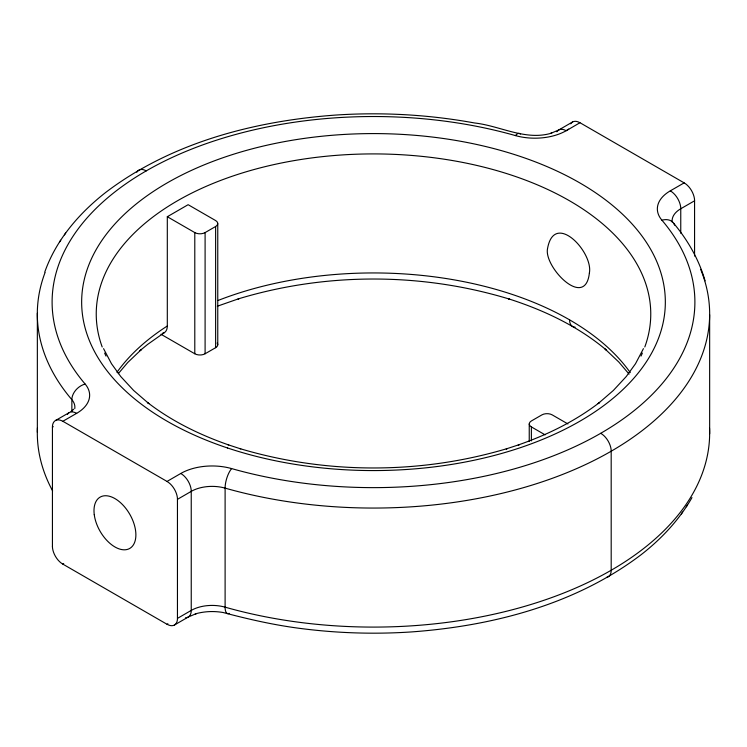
<?xml version="1.0" encoding="UTF-8"?>
<svg xmlns="http://www.w3.org/2000/svg" width="747" height="747" viewBox="0 0 747 747"><rect width="100%" height="100%" fill="white"/><g stroke="black" fill="none" stroke-linecap="round" stroke-linejoin="round"><path stroke-width="1.12" d="M37.35 432.261L37.35 313.226M71.861 411.345L71.861 399.654A29.488 17.022 0 0 1 74.784 408.6M217.76 344.712L217.76 223.53M225.108 488.127A29.488 17.022 0 0 0 191.241 491.377L177.45 499.351L177.45 618.385L191.241 610.411A29.488 17.022 0 0 1 225.108 607.162L225.108 488.127A336.169 194.089 0 0 0 582.968 465.764A336.169 194.089 0 0 0 700.658 269.368M44.801 271.964C56.165 239.75 79.341 212.979 105.99 192.212C171.67 142.416 254.41 121.005 335.515 115.075C381.978 111.966 428.797 114.618 474.616 122.984C500.201 125.813 525.627 141.09 551.706 133.097L550.614 133.442L558.812 129.941L572.604 121.957M643.438 348.644L635.51 363.724L626.285 376.497L613.352 390.466L598.104 403.641L599.626 402.39C575.246 421.224 547.234 434.857 518.231 444.979L519.436 444.586L506.214 448.91L507.306 448.555C420.682 474.438 326.318 474.438 239.694 448.555M174.396 625.043L188.188 617.059L196.386 613.558L195.294 613.903C204.295 611.298 213.857 610.906 223.073 612.503C247.164 618.899 271.478 624.464 296.195 627.891C334.357 633.12 373.042 634.483 411.485 631.925C492.59 625.995 575.33 604.584 641.01 554.788C661.282 539.035 679.2 519.968 691.974 497.595M64.401 234.885L65.661 233.055M59.461 242.084L60.75 240.226M681.339 513.945L682.599 512.115M686.25 506.774L687.539 504.916M118.25 373.696L127.746 362.51L141.51 349.391L139.941 350.688L147.663 344.386L164.284 332.676M71.068 411.616L73.673 409.207M162.286 333.321A14.585 8.422 60 0 0 167.309 326.009L167.309 216.723L188.141 204.697L215.622 220.561A7.293 4.211 0 0 1 215.622 226.509L215.622 347.691L205.098 353.77A7.293 4.211 0 0 1 194.79 353.77L160.96 334.245M556.917 131.789A14.669 8.469 60 0 1 566.189 130.753L579.971 122.723L684.149 182.875A14.66 8.46 60 0 1 694.607 200.812M566.189 130.706A44.241 25.538 0 0 1 515.383 135.571A321.425 185.573 0 0 0 146.253 170.876A321.425 185.573 0 0 0 85.102 383.995A44.241 25.538 0 0 1 76.67 413.324L62.851 421.28L167.029 481.432L180.811 473.458A44.241 25.538 0 0 1 231.617 468.584A321.425 185.573 0 0 0 600.747 433.279A321.425 185.573 0 0 0 661.898 220.169A44.241 25.538 0 0 1 670.33 190.83L684.149 182.875M167.888 623.773L167.029 624.277L62.851 564.125A14.66 8.46 60 0 1 52.393 546.188M167.309 216.723L194.79 232.588A7.293 4.211 0 0 0 205.098 232.588L215.622 226.509M55.483 420.514L69.303 412.559M52.43 546.206L52.43 427.172L53.298 426.677M566.964 130.109L568.691 129.11M672.197 222.074A29.488 17.022 0 0 1 680.76 208.758L694.57 200.794L694.57 256.062M62.851 564.125L63.71 563.63M217.34 306.214L239.18 298.585L238.069 298.949C325.916 272.319 421.878 272.375 509.678 299.183L508.558 298.819C543.853 310.089 578.122 326.262 606.592 350.278L605.023 348.989L618.852 362.08L629.095 374.126M227.564 444.586L240.786 448.91M228.769 444.979C199.766 434.857 171.754 421.224 147.374 402.39L148.896 403.641L133.648 390.466L120.715 376.497L111.49 363.724L103.562 348.644M567.916 423.951L552.21 414.884A7.293 4.211 0 0 0 541.902 414.884L531.378 420.963A7.293 4.211 0 0 0 531.378 426.92L531.378 440.898M531.378 426.92L545.114 434.847M673.654 223.26C687.791 240.151 698.987 259.611 705.084 280.853M709.65 314.739L709.65 433.774M680.76 208.758L680.76 233.26M611.186 451.216L611.195 570.25M529.24 423.941L529.24 441.421M205.098 232.588L205.098 353.77M194.79 232.588L194.79 353.77M191.241 491.377L191.241 610.411M217.162 343.041A7.293 4.211 0 0 1 215.622 347.691M570.708 123.815A14.66 8.46 60 0 1 579.971 122.769M515.383 135.618A14.669 5.285 -74.1 0 1 520.435 134.04M136.804 172.23A14.679 8.478 60 0 1 146.253 170.914M670.33 190.877A14.669 8.469 60 0 1 680.797 208.777M709.557 428.274A336.169 194.089 0 0 1 225.108 607.162M52.626 490.91A336.169 194.089 0 0 1 37.434 427.807M611.233 570.269A14.679 8.469 60 0 1 606.461 577.468M45.1 272.431A336.169 194.089 0 0 0 71.833 399.636A14.669 10.747 -40.4 0 1 85.102 384.042M600.747 433.325A14.679 8.478 60 0 1 611.233 451.235M661.898 220.216A14.669 10.747 -40.4 0 1 674.644 225.164M52.393 427.153A14.66 8.46 60 0 1 62.851 421.327M67.398 414.408A14.669 8.469 60 0 1 76.67 413.371M177.487 618.404A14.66 8.46 60 0 1 167.029 624.231M167.029 481.479A14.66 8.46 60 0 1 177.487 499.369M191.279 610.43A14.669 8.469 60 0 1 185.601 617.722M180.811 473.495A14.669 8.469 60 0 1 191.279 491.395M229.226 613.38A14.669 5.285 -74.1 0 1 225.08 607.19M225.08 488.155A14.669 5.285 -74.1 0 1 231.617 468.63M102.199 346.991A277.258 160.073 0 0 1 373.5 153.91A277.258 160.073 0 0 1 644.801 346.991M642.364 353.07A277.258 160.073 0 0 1 641.001 356.086M105.999 356.086A277.258 160.073 0 0 1 104.636 353.07M116.952 372.314A277.258 160.073 0 0 1 167.309 326M218.161 300.425A277.258 160.073 0 0 1 630.253 372.604M575.125 327.186A14.576 8.413 -60 0 1 569.55 319.828M589.374 273.057C585.284 310.005 544.012 267.174 547.486 248.863C554.125 210.355 593.482 252.01 589.374 273.057M94.253 514.646A29.628 17.106 60 0 0 128.139 549.176A29.628 17.106 60 0 0 122.424 504.505A29.628 17.106 60 0 0 94.253 514.646M227.583 447.995A291.834 168.486 0 0 0 665.334 302.077A291.834 168.486 0 0 0 227.583 156.16A291.834 168.486 0 0 0 227.583 447.995"/></g></svg>
